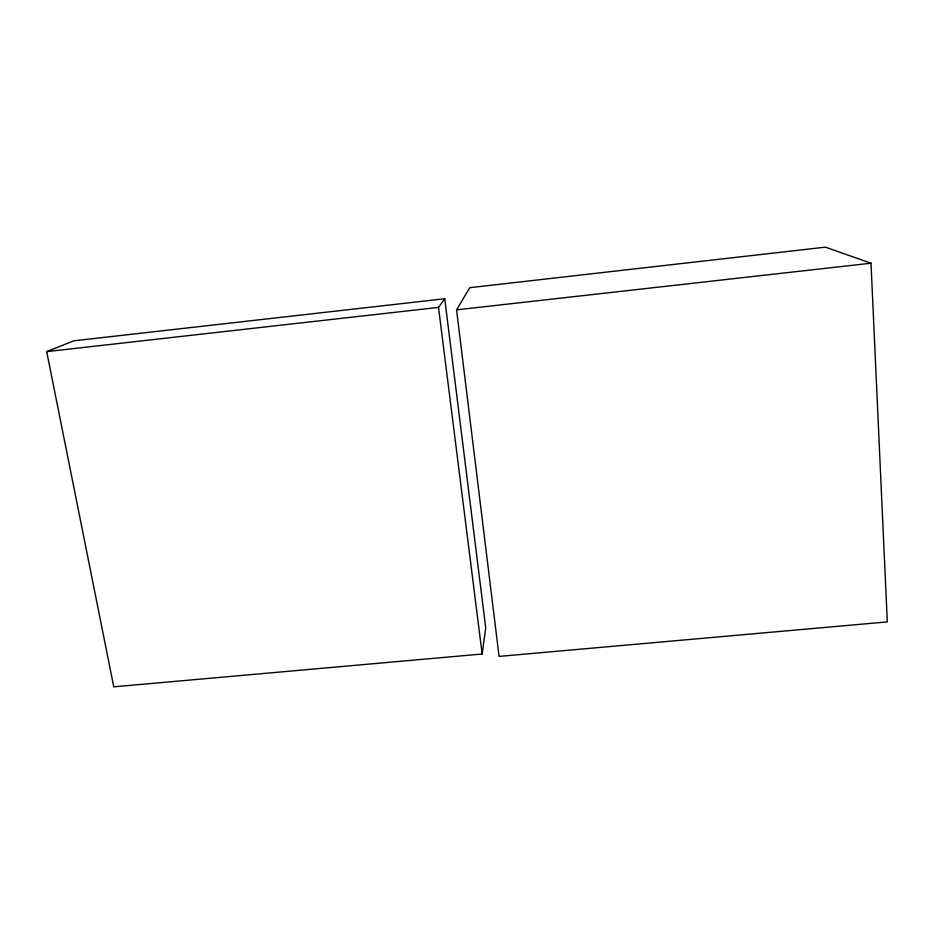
<?xml version="1.0" encoding="UTF-8"?>
<svg xmlns="http://www.w3.org/2000/svg" width="934" height="934" viewBox="0 0 934 934"><rect width="100%" height="100%" fill="white"/><g stroke="black" fill="none" stroke-linecap="round" stroke-linejoin="round"><path stroke-width="1.4" d="M482.154 654.01L485.727 627.94L444.736 298.752L73.833 340.817L46.7 351.616L113.773 686.84L482.154 654.01L438.513 307.391L444.736 298.752M456.574 309.854L469.779 287.684L825.364 247.16L871.002 263.201L887.3 621.904L499.071 656.404L456.574 309.854L871.002 263.201M46.7 351.616L438.513 307.391"/></g></svg>
